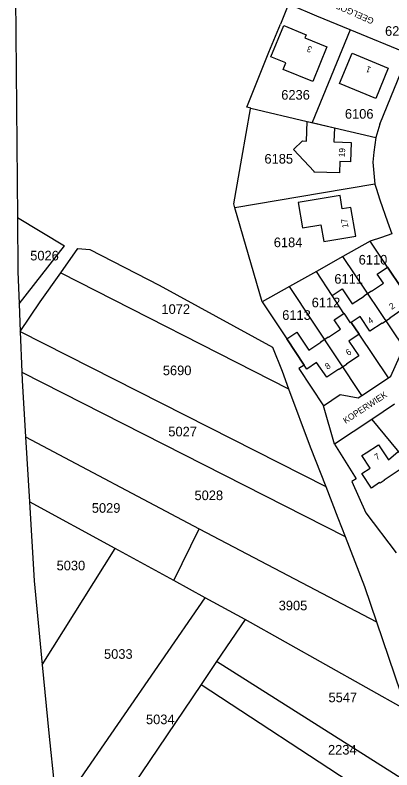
# Model space of a CAD drawing. Extents: x 191922 to 199923, y 328959 to 333350.
# Drawn here: x 196040.6 to 196146.5, y 331309.5 to 331521.4 of the extents above; entities that cross this region are included whole.
import ezdxf

# ---------------------------------------------------------------- set-up
doc = ezdxf.new("R2010")
doc.units = 0
for name, color, linetype in [('bestemmingsplangebied', 7, 'Continuous'), ('enkelbestemming', 7, 'Continuous'), ('Level 6', 7, 'Continuous'), ('maatvoering - maximum aantal wooneenheden', 7, 'Continuous'), ('Maatvoering_symbolen', 7, 'Continuous'), ('recreatiewoning', 7, 'Continuous')]:
    doc.layers.add(name, color=color, linetype=linetype)

msp = doc.modelspace()

# ---------------------------------------------------------------- linework, layer by layer
at = {"layer": 'bestemmingsplangebied'}
for p, q in [((196040.63, 331536.57), (196041.27, 331464.53)), ((196040.63, 331536.57), (196041.27, 331464.53)), ((196041.27, 331464.53), (196041.41, 331449.37)), ((196041.27, 331464.53), (196041.41, 331449.37)), ((196041.41, 331449.37), (196041.78, 331440.29)), ((196041.41, 331449.37), (196041.78, 331440.29)), ((196041.78, 331440.29), (196042.1, 331432.55)), ((196041.78, 331440.29), (196042.1, 331432.55)), ((196042.1, 331432.55), (196042.57, 331421.17)), ((196042.1, 331432.55), (196042.57, 331421.17)), ((196042.57, 331421.17), (196042.66, 331418.86)), ((196042.57, 331421.17), (196042.66, 331418.86)), ((196042.66, 331418.86), (196043.59, 331402.97)), ((196042.66, 331418.86), (196043.59, 331402.97)), ((196043.59, 331402.97), (196044.66, 331384.75)), ((196043.59, 331402.97), (196044.66, 331384.75)), ((196044.66, 331384.75), (196045.96, 331362.6)), ((196044.66, 331384.75), (196045.96, 331362.6)), ((196045.96, 331362.6), (196048.26, 331338.99)), ((196045.96, 331362.6), (196048.26, 331338.99)), ((196048.26, 331338.99), (196050.13, 331319.8)), ((196048.26, 331338.99), (196050.13, 331319.8)), ((196050.13, 331319.8), (196052.47, 331297.6)), ((196050.13, 331319.8), (196052.47, 331297.6))]:
    msp.add_line(p, q, dxfattribs=at)
at = {"layer": 'Level 6'}
for p, q in [((196117.42, 331524.43), (196115.16, 331518.87)), ((196125.42, 331521.12), (196118.34, 331524.05)), ((196134.77, 331517.27), (196125.42, 331521.12)), ((196111.95, 331510.95), (196115.16, 331518.87)), ((196134.77, 331517.27), (196128.58, 331502.19)), ((196151.19, 331510.49), (196134.77, 331517.27)), ((196105.69, 331495.57), (196111.95, 331510.95)), ((196143.08, 331490.75), (196151.19, 331510.49)), ((196128.58, 331502.19), (196124.08, 331491.22)), ((196104.31, 331481.21), (196106.76, 331495.03)), ((196106.81, 331495.28), (196105.69, 331495.57)), ((196106.76, 331495.03), (196106.81, 331495.28)), ((196106.81, 331495.28), (196122.68, 331491.55)), ((196122.68, 331491.55), (196124.08, 331491.22)), ((196124.08, 331491.22), (196130.31, 331489.76)), ((196143.08, 331490.75), (196141.94, 331487.03)), ((196130.31, 331489.76), (196141.94, 331487.03)), ((196141.94, 331487.03), (196141.45, 331482.87)), ((196141.45, 331482.87), (196141.11, 331480.07)), ((196102.07, 331468.39), (196104.31, 331481.21)), ((196141.11, 331480.07), (196141.68, 331473.91)), ((196141.68, 331473.91), (196126.74, 331471.4)), ((196141.68, 331473.91), (196142.03, 331472.83)), ((196126.74, 331471.4), (196102.39, 331467.31)), ((196142.03, 331472.83), (196143.08, 331469.5)), ((196143.08, 331469.5), (196145.25, 331463.39)), ((196102.39, 331467.31), (196102.07, 331468.39)), ((196110.03, 331440.87), (196102.39, 331467.31)), ((196041.27, 331464.53), (196054.51, 331456.63)), ((196145.25, 331463.39), (196146.45, 331460.01)), ((196143.56, 331458.99), (196140.34, 331457.91)), ((196146.45, 331460.01), (196143.56, 331458.99)), ((196041.78, 331440.29), (196054.51, 331456.63)), ((196140.34, 331457.91), (196132.7, 331453.62)), ((196145.2, 331450.62), (196140.34, 331457.91)), ((196053.47, 331449.08), (196058.24, 331455.88)), ((196058.24, 331455.88), (196061.64, 331455.55)), ((196061.64, 331455.55), (196081.07, 331445.58)), ((196132.7, 331453.62), (196125.28, 331449.44)), ((196149.81, 331428.2), (196132.7, 331453.62)), ((196149.26, 331444.64), (196145.2, 331450.62)), ((196047.63, 331440.86), (196053.47, 331449.08)), ((196053.47, 331449.08), (196117.46, 331416.51)), ((196125.28, 331449.44), (196117.68, 331445.17)), ((196129.7, 331442.65), (196125.28, 331449.44)), ((196081.07, 331445.58), (196112.97, 331428.22)), ((196117.68, 331445.17), (196110.03, 331440.87)), ((196138.04, 331414.63), (196117.68, 331445.17)), ((196132.97, 331437.62), (196129.7, 331442.65)), ((196042.1, 331432.55), (196047.63, 331440.86)), ((196110.03, 331440.87), (196116.96, 331430.51)), ((196133.1, 331437.71), (196132.97, 331437.62)), ((196134.85, 331434.96), (196133.1, 331437.71)), ((196135.06, 331435.1), (196134.85, 331434.96)), ((196137.28, 331431.79), (196135.06, 331435.1)), ((196042.1, 331432.55), (196127.88, 331389.05)), ((196145.48, 331419.57), (196137.28, 331431.79)), ((196116.96, 331430.51), (196121.86, 331423.15)), ((196112.97, 331428.22), (196115.67, 331421.42)), ((196146.14, 331420.02), (196149.81, 331428.2)), ((196121.86, 331423.15), (196120.31, 331422.2)), ((196042.57, 331421.17), (196133.35, 331375.06)), ((196115.67, 331421.42), (196117.46, 331416.51)), ((196120.31, 331422.2), (196127.29, 331411.67)), ((196138.04, 331414.63), (196145.48, 331419.57)), ((196145.48, 331419.57), (196146.14, 331420.02)), ((196117.46, 331416.51), (196123.5, 331400.16)), ((196127.29, 331411.67), (196131.93, 331414.86)), ((196131.93, 331414.86), (196137.05, 331413.97)), ((196137.05, 331413.97), (196138.04, 331414.63)), ((196147.23, 331412.16), (196140.86, 331407.89)), ((196130.4, 331400.95), (196127.29, 331411.67)), ((196140.86, 331407.89), (196130.4, 331400.95)), ((196140.86, 331407.89), (196152.89, 331393.23)), ((196043.59, 331402.97), (196092.32, 331377.2)), ((196123.5, 331400.16), (196127.88, 331389.05)), ((196130.4, 331400.95), (196136.4, 331391.19)), ((196136.4, 331391.19), (196135.21, 331390.49)), ((196127.88, 331389.05), (196131.32, 331380.31)), ((196135.21, 331390.49), (196139.17, 331381.72)), ((196068.71, 331371.64), (196044.66, 331384.75)), ((196131.32, 331380.31), (196133.35, 331375.06)), ((196139.17, 331381.72), (196147.7, 331370.42)), ((196085.2, 331362.64), (196092.32, 331377.2)), ((196092.32, 331377.2), (196142.13, 331351.04)), ((196133.35, 331375.06), (196138.74, 331360.98)), ((196048.26, 331338.99), (196068.71, 331371.64)), ((196085.2, 331362.64), (196068.71, 331371.64)), ((196093.99, 331357.85), (196085.2, 331362.64)), ((196138.74, 331360.98), (196142.13, 331351.04)), ((196052.47, 331297.6), (196093.99, 331357.85)), ((196105.22, 331351.72), (196093.99, 331357.85)), ((196105.22, 331351.72), (196097.23, 331339.9)), ((196150.58, 331326.28), (196105.22, 331351.72)), ((196142.13, 331351.04), (196150.58, 331326.28)), ((196097.23, 331339.9), (196092.9, 331333.48)), ((196159.3, 331300.71), (196097.23, 331339.9)), ((196092.9, 331333.48), (196073.61, 331304.91)), ((196092.9, 331333.48), (196166.7, 331285.23))]:
    msp.add_line(p, q, dxfattribs=at)
at = {"layer": 'recreatiewoning'}
for p, q in [((196112.51, 331509.66), (196116.09, 331518.49)), ((196116.09, 331518.49), (196122.44, 331515.86)), ((196122.44, 331515.86), (196122.06, 331514.98)), ((196122.06, 331514.98), (196128.22, 331512.47)), ((196128.22, 331512.47), (196124.27, 331502.77)), ((196116.66, 331507.96), (196112.51, 331509.66)), ((196131.78, 331502.17), (196135.32, 331510.66)), ((196135.32, 331510.66), (196145.43, 331506.48)), ((196115.94, 331506.15), (196116.66, 331507.96)), ((196124.27, 331502.77), (196115.94, 331506.15)), ((196145.43, 331506.48), (196141.94, 331498)), ((196141.94, 331498), (196131.78, 331502.17)), ((196122.5, 331486.03), (196122.68, 331491.55)), ((196122.68, 331491.55), (196130.31, 331489.76)), ((196130.31, 331489.76), (196130.19, 331485.8)), ((196118.88, 331483.67), (196121.39, 331486.06)), ((196121.39, 331486.06), (196122.5, 331486.03)), ((196130.19, 331485.8), (196135.03, 331485.66)), ((196135.03, 331485.66), (196134.85, 331480.23)), ((196124.69, 331477.44), (196118.88, 331483.67)), ((196131.86, 331480.31), (196131.74, 331477.12)), ((196134.85, 331480.23), (196131.86, 331480.31)), ((196124.67, 331477.33), (196124.69, 331477.44)), ((196131.74, 331477.12), (196124.67, 331477.33)), ((196131.91, 331470.75), (196120.16, 331468.79)), ((196132.53, 331467), (196131.91, 331470.75)), ((196120.16, 331468.79), (196121.38, 331461.69)), ((196134.99, 331467.4), (196132.53, 331467)), ((196136.34, 331459.3), (196134.99, 331467.4)), ((196121.38, 331461.69), (196126.53, 331462.53)), ((196126.53, 331462.53), (196127.38, 331457.81)), ((196127.38, 331457.81), (196136.34, 331459.3)), ((196142.38, 331448.7), (196145.2, 331450.62)), ((196145.2, 331450.62), (196149.26, 331444.64)), ((196144.12, 331446.14), (196142.38, 331448.7)), ((196140.77, 331443.86), (196144.12, 331446.14)), ((196129.7, 331442.65), (196132.51, 331444.52)), ((196132.51, 331444.52), (196135.33, 331440.31)), ((196138.6, 331442.61), (196140.71, 331443.95)), ((196140.71, 331443.95), (196140.77, 331443.86)), ((196132.97, 331437.62), (196129.7, 331442.65)), ((196135.33, 331440.31), (196138.65, 331442.52)), ((196138.65, 331442.52), (196138.6, 331442.61)), ((196130.24, 331435.81), (196132.97, 331437.62)), ((196149.31, 331438.63), (196145.88, 331436.32)), ((196132.01, 331433.26), (196130.24, 331435.81)), ((196137.53, 331436.81), (196135.06, 331435.1)), ((196135.06, 331435.1), (196137.28, 331431.79)), ((196140.32, 331432.63), (196137.53, 331436.81)), ((196145.9, 331436.24), (196143.82, 331434.86)), ((196145.88, 331436.32), (196145.9, 331436.24)), ((196128.64, 331431.01), (196132.01, 331433.26)), ((196143.77, 331434.93), (196140.32, 331432.63)), ((196143.82, 331434.86), (196143.77, 331434.93)), ((196116.96, 331430.51), (196119.8, 331432.41)), ((196119.8, 331432.41), (196123.17, 331427.36)), ((196126.49, 331429.68), (196128.58, 331431.07)), ((196128.58, 331431.07), (196128.64, 331431.01)), ((196137.28, 331431.79), (196134.37, 331429.89)), ((196121.86, 331423.15), (196116.96, 331430.51)), ((196123.17, 331427.36), (196126.56, 331429.58)), ((196126.56, 331429.58), (196126.49, 331429.68)), ((196134.37, 331429.89), (196137.16, 331425.71)), ((196137.16, 331425.71), (196133.71, 331423.41)), ((196122.6, 331422.04), (196121.86, 331423.15)), ((196125.34, 331423.91), (196122.6, 331422.04)), ((196128.16, 331419.71), (196125.34, 331423.91)), ((196133.76, 331423.31), (196131.68, 331421.93)), ((196133.71, 331423.41), (196133.76, 331423.31)), ((196131.61, 331422.01), (196128.16, 331419.71)), ((196131.68, 331421.93), (196131.61, 331422.01)), ((196139.28, 331398.49), (196142.76, 331400.77)), ((196142.76, 331400.77), (196145.56, 331396.54)), ((196138.04, 331397.78), (196139.22, 331398.55)), ((196140.35, 331394.24), (196138.04, 331397.78)), ((196139.22, 331398.55), (196139.28, 331398.49)), ((196145.56, 331396.54), (196148.27, 331398.86)), ((196137.99, 331392.7), (196140.35, 331394.24)), ((196140.72, 331388.64), (196137.99, 331392.7)), ((196148.48, 331393.67), (196144.29, 331390.86)), ((196144.33, 331390.79), (196143.16, 331389.99)), ((196144.29, 331390.86), (196144.33, 331390.79)), ((196143.04, 331390.16), (196140.72, 331388.64)), ((196143.16, 331389.99), (196143.04, 331390.16))]:
    msp.add_line(p, q, dxfattribs=at)

# ---------------------------------------------------------------- texts
at = {"layer": 'enkelbestemming'}
for s, p in [('6237', (196144.56, 331515.56)), ('6236', (196115.4, 331497.65)), ('6106', (196133.28, 331492.31)), ('6185', (196110.68, 331479.7)), ('6184', (196113.3, 331456.24)), ('5026', (196044.88, 331452.52)), ('6110', (196137.15, 331451.37)), ('6111', (196130.31, 331445.99)), ('6112', (196123.95, 331439.36)), ('1072', (196081.74, 331437.51)), ('6113', (196115.67, 331435.84)), ('5690', (196082.13, 331420.31)), ('5027', (196083.68, 331403.13)), ('5028', (196091.03, 331385.24)), ('5029', (196062.18, 331381.69)), ('5030', (196052.29, 331365.53)), ('3905', (196114.68, 331354.31)), ('5033', (196065.61, 331340.7)), ('5547', (196128.67, 331328.52)), ('5034', (196077.4, 331322.35)), ('2234', (196128.53, 331313.82))]:
    msp.add_text(s, height=2.7, dxfattribs=at).set_placement(p)
at = {"layer": 'maatvoering - maximum aantal wooneenheden'}
for s, rotation, p in [('3', 157.8258, (196124.28, 331512.35)), ('1', 157.5918, (196140.81, 331506.66)), ('19', 88.108, (196133.29, 331481.44)), ('17', 99.3869, (196134.3, 331461.78)), ('2', 33.992, (196146.45, 331438.64)), ('4', 33.6583, (196140.37, 331434.59)), ('6', 33.7378, (196134.23, 331425.68)), ('8', 33.6583, (196128.39, 331421.78)), ('7', 33.2449, (196142.24, 331396.37))]:
    msp.add_text(s, height=1.75, rotation=rotation, dxfattribs=at).set_placement(p)
at = {"layer": 'Maatvoering_symbolen'}
for s, rotation, p in [('GEELGORS', 156.0259, (196141.6, 331520.33)), ('KOPERWIEK', 33.2449, (196133.48, 331406.62))]:
    msp.add_text(s, height=1.75, rotation=rotation, dxfattribs=at).set_placement(p)

doc.saveas('drawing.dxf')
